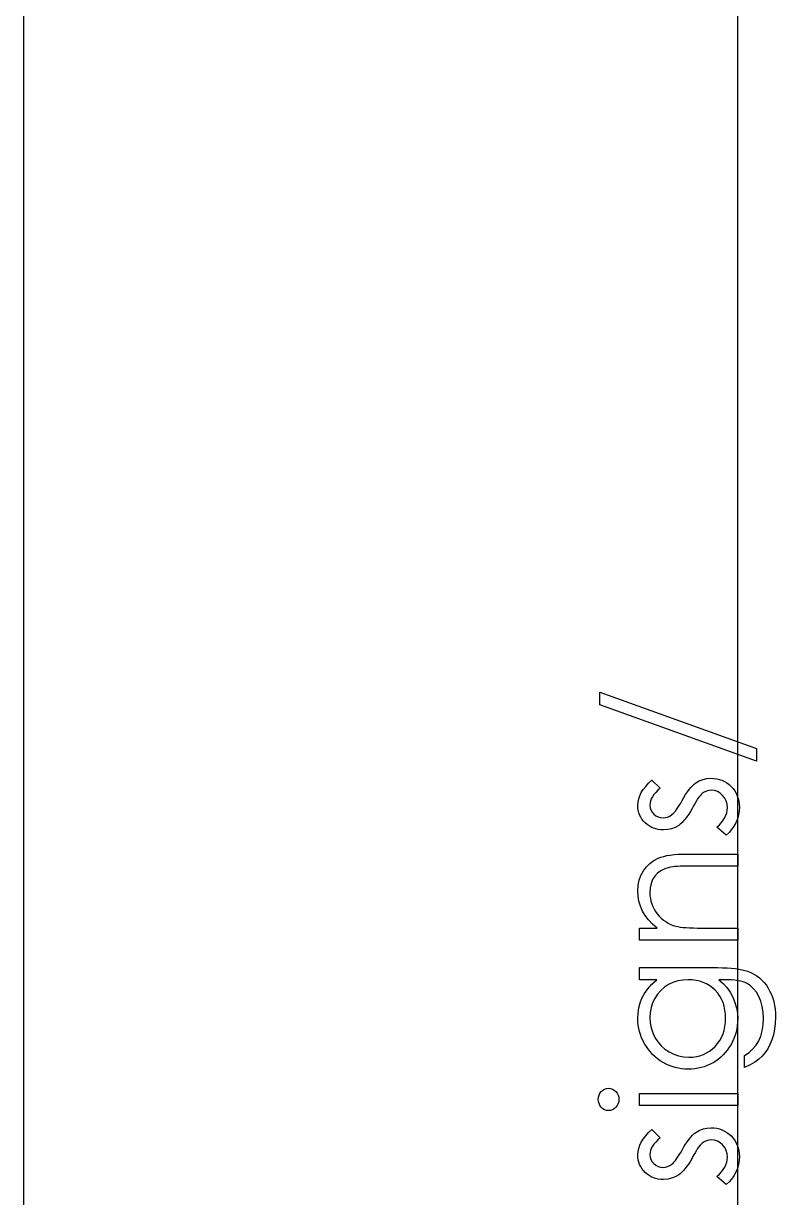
# Model space of a CAD drawing. Header units: millimetres. Extents: x -512 to -50, y 143 to 454.
# Drawn here: x -436.97 to -422.97, y 250.93 to 272.79 of the extents above; entities that cross this region are included whole.
import ezdxf

# ---------------------------------------------------------------- set-up
doc = ezdxf.new("R2010")
doc.units = ezdxf.units.MM

msp = doc.modelspace()

# ---------------------------------------------------------------- linework, layer by layer
at = {"color": 7, "linetype": 'Continuous', "lineweight": 25}
msp.add_line((-436.971, 335.946), (-436.971, 142.946), dxfattribs=at)
at = {"color": 7, "linetype": 'Continuous'}
msp.add_line((-423.672, 164.056), (-423.672, 293.248), dxfattribs=at)
at = {"color": 7, "linetype": 'Continuous', "flags": 128}
for points in [[(-426.236, 260.338), (-423.32, 259.292), (-423.32, 259.292), (-423.32, 259.056), (-423.32, 259.056), (-426.236, 260.101), (-426.236, 260.101), (-426.236, 260.338)], [(-425.271, 258.703), (-425.114, 258.551), (-425.114, 258.551), (-425.16, 258.511), (-425.199, 258.471), (-425.232, 258.431), (-425.259, 258.392), (-425.28, 258.352), (-425.295, 258.313), (-425.304, 258.274), (-425.307, 258.235), (-425.307, 258.235), (-425.302, 258.188), (-425.288, 258.145), (-425.265, 258.104), (-425.233, 258.068), (-425.195, 258.037), (-425.153, 258.016), (-425.108, 258.003), (-425.061, 257.998), (-425.061, 257.998), (-425.018, 258.002), (-424.976, 258.014), (-424.935, 258.033), (-424.895, 258.06), (-424.895, 258.06), (-424.875, 258.078), (-424.853, 258.1), (-424.831, 258.126), (-424.808, 258.156), (-424.784, 258.191), (-424.759, 258.23), (-424.733, 258.273), (-424.707, 258.321), (-424.707, 258.321), (-424.674, 258.379), (-424.641, 258.432), (-424.609, 258.481), (-424.576, 258.524), (-424.545, 258.563), (-424.513, 258.597), (-424.481, 258.626), (-424.45, 258.65), (-424.45, 258.65), (-424.386, 258.687), (-424.317, 258.714), (-424.245, 258.73), (-424.168, 258.735), (-424.168, 258.735), (-424.114, 258.733), (-424.062, 258.726), (-424.012, 258.714), (-423.964, 258.697), (-423.918, 258.675), (-423.874, 258.649), (-423.833, 258.618), (-423.794, 258.582), (-423.758, 258.542), (-423.727, 258.501), (-423.7, 258.457), (-423.679, 258.41), (-423.662, 258.361), (-423.65, 258.31), (-423.643, 258.256), (-423.64, 258.2), (-423.64, 258.2), (-423.644, 258.124), (-423.657, 258.051), (-423.677, 257.978), (-423.706, 257.908), (-423.742, 257.841), (-423.784, 257.781), (-423.833, 257.726), (-423.887, 257.677), (-423.887, 257.677), (-424.057, 257.826), (-424.057, 257.826), (-424.012, 257.869), (-423.973, 257.913), (-423.94, 257.957), (-423.913, 258.002), (-423.892, 258.048), (-423.876, 258.094), (-423.867, 258.141), (-423.864, 258.188), (-423.864, 258.188), (-423.87, 258.253), (-423.886, 258.313), (-423.914, 258.367), (-423.952, 258.417), (-423.998, 258.458), (-424.047, 258.487), (-424.101, 258.505), (-424.158, 258.511), (-424.158, 258.511), (-424.206, 258.507), (-424.251, 258.495), (-424.293, 258.476), (-424.333, 258.449), (-424.333, 258.449), (-424.352, 258.432), (-424.372, 258.409), (-424.394, 258.382), (-424.417, 258.35), (-424.441, 258.313), (-424.466, 258.27), (-424.493, 258.224), (-424.521, 258.172), (-424.521, 258.172), (-424.553, 258.117), (-424.584, 258.066), (-424.616, 258.02), (-424.647, 257.977), (-424.678, 257.94), (-424.709, 257.908), (-424.74, 257.88), (-424.77, 257.857), (-424.77, 257.857), (-424.834, 257.821), (-424.902, 257.795), (-424.975, 257.779), (-425.052, 257.774), (-425.052, 257.774), (-425.102, 257.776), (-425.151, 257.782), (-425.197, 257.792), (-425.241, 257.806), (-425.283, 257.825), (-425.322, 257.847), (-425.36, 257.874), (-425.395, 257.904), (-425.427, 257.938), (-425.455, 257.974), (-425.478, 258.013), (-425.497, 258.053), (-425.512, 258.095), (-425.523, 258.14), (-425.529, 258.186), (-425.531, 258.235), (-425.531, 258.235), (-425.527, 258.293), (-425.515, 258.352), (-425.495, 258.41), (-425.466, 258.469), (-425.429, 258.527), (-425.385, 258.585), (-425.332, 258.645), (-425.271, 258.703)], [(-425.499, 255.722), (-425.499, 255.947), (-425.499, 255.947), (-425.17, 255.947), (-425.17, 255.947), (-425.258, 256.02), (-425.333, 256.097), (-425.395, 256.179), (-425.445, 256.264), (-425.483, 256.352), (-425.51, 256.445), (-425.526, 256.542), (-425.531, 256.642), (-425.531, 256.642), (-425.525, 256.743), (-425.505, 256.838), (-425.473, 256.927), (-425.428, 257.01), (-425.372, 257.086), (-425.307, 257.151), (-425.233, 257.205), (-425.15, 257.248), (-425.103, 257.266), (-425.05, 257.282), (-424.991, 257.295), (-424.926, 257.306), (-424.855, 257.314), (-424.778, 257.32), (-424.694, 257.324), (-424.605, 257.325), (-424.605, 257.325), (-423.672, 257.325), (-423.672, 257.325), (-423.672, 257.101), (-423.672, 257.101), (-424.532, 257.101), (-424.532, 257.101), (-424.606, 257.1), (-424.674, 257.099), (-424.736, 257.097), (-424.791, 257.094), (-424.84, 257.09), (-424.882, 257.086), (-424.918, 257.08), (-424.947, 257.074), (-424.947, 257.074), (-425.031, 257.048), (-425.104, 257.013), (-425.166, 256.968), (-425.217, 256.913), (-425.256, 256.849), (-425.284, 256.776), (-425.301, 256.694), (-425.307, 256.603), (-425.307, 256.603), (-425.305, 256.549), (-425.298, 256.496), (-425.287, 256.445), (-425.272, 256.395), (-425.252, 256.346), (-425.229, 256.299), (-425.2, 256.254), (-425.168, 256.21), (-425.131, 256.168), (-425.094, 256.131), (-425.054, 256.096), (-425.012, 256.066), (-424.968, 256.039), (-424.922, 256.016), (-424.873, 255.997), (-424.823, 255.981), (-424.823, 255.981), (-424.786, 255.973), (-424.742, 255.966), (-424.691, 255.96), (-424.633, 255.955), (-424.569, 255.952), (-424.497, 255.949), (-424.418, 255.947), (-424.333, 255.947), (-424.333, 255.947), (-423.672, 255.947), (-423.672, 255.947), (-423.672, 255.722), (-423.672, 255.722), (-425.499, 255.722)], [(-425.499, 254.985), (-425.499, 255.21), (-425.499, 255.21), (-424.049, 255.21), (-424.049, 255.21), (-423.957, 255.209), (-423.87, 255.206), (-423.791, 255.2), (-423.718, 255.193), (-423.651, 255.184), (-423.591, 255.172), (-423.536, 255.158), (-423.489, 255.143), (-423.489, 255.143), (-423.428, 255.118), (-423.371, 255.089), (-423.317, 255.056), (-423.267, 255.018), (-423.22, 254.976), (-423.177, 254.931), (-423.138, 254.881), (-423.103, 254.826), (-423.071, 254.768), (-423.043, 254.708), (-423.02, 254.644), (-423.001, 254.578), (-422.986, 254.508), (-422.976, 254.436), (-422.969, 254.361), (-422.967, 254.284), (-422.967, 254.284), (-422.971, 254.17), (-422.984, 254.063), (-423.005, 253.962), (-423.034, 253.866), (-423.071, 253.778), (-423.113, 253.698), (-423.16, 253.628), (-423.214, 253.565), (-423.277, 253.508), (-423.353, 253.453), (-423.442, 253.401), (-423.544, 253.351), (-423.544, 253.351), (-423.544, 253.575), (-423.544, 253.575), (-423.46, 253.632), (-423.388, 253.696), (-423.327, 253.768), (-423.278, 253.848), (-423.24, 253.937), (-423.213, 254.035), (-423.197, 254.143), (-423.191, 254.262), (-423.191, 254.262), (-423.197, 254.379), (-423.213, 254.487), (-423.24, 254.585), (-423.278, 254.674), (-423.324, 254.752), (-423.375, 254.818), (-423.432, 254.872), (-423.495, 254.914), (-423.53, 254.931), (-423.571, 254.945), (-423.617, 254.957), (-423.668, 254.967), (-423.725, 254.975), (-423.787, 254.981), (-423.855, 254.984), (-423.928, 254.985), (-423.928, 254.985), (-424.022, 254.985), (-424.022, 254.985), (-423.943, 254.915), (-423.872, 254.838), (-423.813, 254.753), (-423.763, 254.661), (-423.723, 254.564), (-423.695, 254.464), (-423.678, 254.361), (-423.672, 254.255), (-423.672, 254.255), (-423.674, 254.192), (-423.68, 254.131), (-423.69, 254.07), (-423.703, 254.011), (-423.721, 253.952), (-423.742, 253.894), (-423.767, 253.837), (-423.796, 253.782), (-423.829, 253.728), (-423.864, 253.678), (-423.902, 253.63), (-423.942, 253.585), (-423.985, 253.544), (-424.031, 253.506), (-424.079, 253.471), (-424.13, 253.439), (-424.183, 253.411), (-424.238, 253.387), (-424.294, 253.366), (-424.351, 253.349), (-424.409, 253.336), (-424.468, 253.326), (-424.53, 253.321), (-424.592, 253.319), (-424.592, 253.319), (-424.654, 253.321), (-424.715, 253.327), (-424.775, 253.336), (-424.835, 253.35), (-424.893, 253.368), (-424.95, 253.389), (-425.005, 253.415), (-425.06, 253.444), (-425.113, 253.477), (-425.164, 253.513), (-425.211, 253.552), (-425.255, 253.594), (-425.297, 253.64), (-425.335, 253.688), (-425.371, 253.739), (-425.404, 253.793), (-425.434, 253.849), (-425.46, 253.905), (-425.482, 253.963), (-425.5, 254.021), (-425.513, 254.08), (-425.523, 254.14), (-425.529, 254.201), (-425.531, 254.262), (-425.531, 254.262), (-425.526, 254.363), (-425.512, 254.46), (-425.488, 254.553), (-425.454, 254.644), (-425.407, 254.731), (-425.346, 254.818), (-425.27, 254.902), (-425.18, 254.985), (-425.18, 254.985), (-425.499, 254.985)], [(-425.307, 254.28), (-425.301, 254.182), (-425.283, 254.087), (-425.253, 253.997), (-425.212, 253.909), (-425.159, 253.828), (-425.097, 253.756), (-425.027, 253.694), (-424.947, 253.64), (-424.861, 253.597), (-424.771, 253.567), (-424.679, 253.549), (-424.583, 253.543), (-424.583, 253.543), (-424.51, 253.546), (-424.44, 253.555), (-424.374, 253.571), (-424.311, 253.593), (-424.251, 253.622), (-424.194, 253.656), (-424.141, 253.697), (-424.091, 253.744), (-424.045, 253.796), (-424.006, 253.852), (-423.973, 253.912), (-423.945, 253.976), (-423.924, 254.043), (-423.909, 254.114), (-423.9, 254.188), (-423.897, 254.267), (-423.897, 254.267), (-423.9, 254.346), (-423.909, 254.421), (-423.924, 254.492), (-423.945, 254.559), (-423.972, 254.622), (-424.005, 254.681), (-424.044, 254.737), (-424.089, 254.788), (-424.139, 254.834), (-424.193, 254.874), (-424.251, 254.908), (-424.312, 254.936), (-424.377, 254.958), (-424.446, 254.973), (-424.519, 254.982), (-424.596, 254.985), (-424.596, 254.985), (-424.695, 254.98), (-424.789, 254.963), (-424.878, 254.934), (-424.961, 254.895), (-425.037, 254.844), (-425.104, 254.785), (-425.164, 254.716), (-425.214, 254.638), (-425.255, 254.553), (-425.284, 254.465), (-425.301, 254.374), (-425.307, 254.28)], [(-426.268, 252.757), (-426.265, 252.798), (-426.254, 252.837), (-426.236, 252.872), (-426.212, 252.904), (-426.182, 252.931), (-426.149, 252.95), (-426.114, 252.962), (-426.075, 252.966), (-426.075, 252.966), (-426.037, 252.962), (-426.002, 252.95), (-425.97, 252.931), (-425.94, 252.904), (-425.916, 252.872), (-425.898, 252.837), (-425.887, 252.798), (-425.884, 252.757), (-425.884, 252.757), (-425.887, 252.716), (-425.898, 252.678), (-425.916, 252.642), (-425.94, 252.61), (-425.97, 252.584), (-426.002, 252.565), (-426.037, 252.553), (-426.075, 252.549), (-426.075, 252.549), (-426.114, 252.553), (-426.149, 252.565), (-426.182, 252.584), (-426.212, 252.61), (-426.236, 252.642), (-426.254, 252.678), (-426.265, 252.716), (-426.268, 252.757)], [(-425.499, 252.645), (-425.499, 252.87), (-425.499, 252.87), (-423.672, 252.87), (-423.672, 252.87), (-423.672, 252.645), (-423.672, 252.645), (-425.499, 252.645)], [(-425.271, 252.197), (-425.114, 252.044), (-425.114, 252.044), (-425.16, 252.004), (-425.199, 251.964), (-425.232, 251.924), (-425.259, 251.885), (-425.28, 251.846), (-425.295, 251.807), (-425.304, 251.768), (-425.307, 251.729), (-425.307, 251.729), (-425.302, 251.682), (-425.288, 251.638), (-425.265, 251.598), (-425.233, 251.561), (-425.195, 251.531), (-425.153, 251.509), (-425.108, 251.496), (-425.061, 251.492), (-425.061, 251.492), (-425.018, 251.496), (-424.976, 251.507), (-424.935, 251.527), (-424.895, 251.554), (-424.895, 251.554), (-424.875, 251.571), (-424.853, 251.593), (-424.831, 251.619), (-424.808, 251.65), (-424.784, 251.685), (-424.759, 251.724), (-424.733, 251.767), (-424.707, 251.815), (-424.707, 251.815), (-424.674, 251.873), (-424.641, 251.926), (-424.609, 251.974), (-424.576, 252.018), (-424.545, 252.056), (-424.513, 252.091), (-424.481, 252.12), (-424.45, 252.144), (-424.45, 252.144), (-424.386, 252.181), (-424.317, 252.208), (-424.245, 252.223), (-424.168, 252.229), (-424.168, 252.229), (-424.114, 252.226), (-424.062, 252.219), (-424.012, 252.207), (-423.964, 252.191), (-423.918, 252.169), (-423.874, 252.143), (-423.833, 252.112), (-423.794, 252.076), (-423.758, 252.036), (-423.727, 251.994), (-423.7, 251.95), (-423.679, 251.904), (-423.662, 251.855), (-423.65, 251.803), (-423.643, 251.75), (-423.64, 251.693), (-423.64, 251.693), (-423.644, 251.618), (-423.657, 251.544), (-423.677, 251.472), (-423.706, 251.401), (-423.742, 251.335), (-423.784, 251.274), (-423.833, 251.22), (-423.887, 251.171), (-423.887, 251.171), (-424.057, 251.32), (-424.057, 251.32), (-424.012, 251.363), (-423.973, 251.406), (-423.94, 251.451), (-423.913, 251.496), (-423.892, 251.541), (-423.876, 251.588), (-423.867, 251.634), (-423.864, 251.682), (-423.864, 251.682), (-423.87, 251.747), (-423.886, 251.806), (-423.914, 251.861), (-423.952, 251.91), (-423.998, 251.951), (-424.047, 251.981), (-424.101, 251.998), (-424.158, 252.004), (-424.158, 252.004), (-424.206, 252), (-424.251, 251.989), (-424.293, 251.97), (-424.333, 251.943), (-424.333, 251.943), (-424.352, 251.925), (-424.372, 251.903), (-424.394, 251.875), (-424.417, 251.843), (-424.441, 251.806), (-424.466, 251.764), (-424.493, 251.717), (-424.521, 251.666), (-424.521, 251.666), (-424.553, 251.61), (-424.584, 251.559), (-424.616, 251.513), (-424.647, 251.471), (-424.678, 251.434), (-424.709, 251.402), (-424.74, 251.374), (-424.77, 251.351), (-424.77, 251.351), (-424.834, 251.314), (-424.902, 251.288), (-424.975, 251.272), (-425.052, 251.267), (-425.052, 251.267), (-425.102, 251.269), (-425.151, 251.275), (-425.197, 251.286), (-425.241, 251.3), (-425.283, 251.318), (-425.322, 251.341), (-425.36, 251.367), (-425.395, 251.398), (-425.427, 251.432), (-425.455, 251.468), (-425.478, 251.506), (-425.497, 251.546), (-425.512, 251.589), (-425.523, 251.633), (-425.529, 251.68), (-425.531, 251.729), (-425.531, 251.729), (-425.527, 251.787), (-425.515, 251.845), (-425.495, 251.904), (-425.466, 251.962), (-425.429, 252.02), (-425.385, 252.079), (-425.332, 252.138), (-425.271, 252.197)]]:
    msp.add_lwpolyline(points, dxfattribs=at)

doc.saveas('drawing.dxf')
